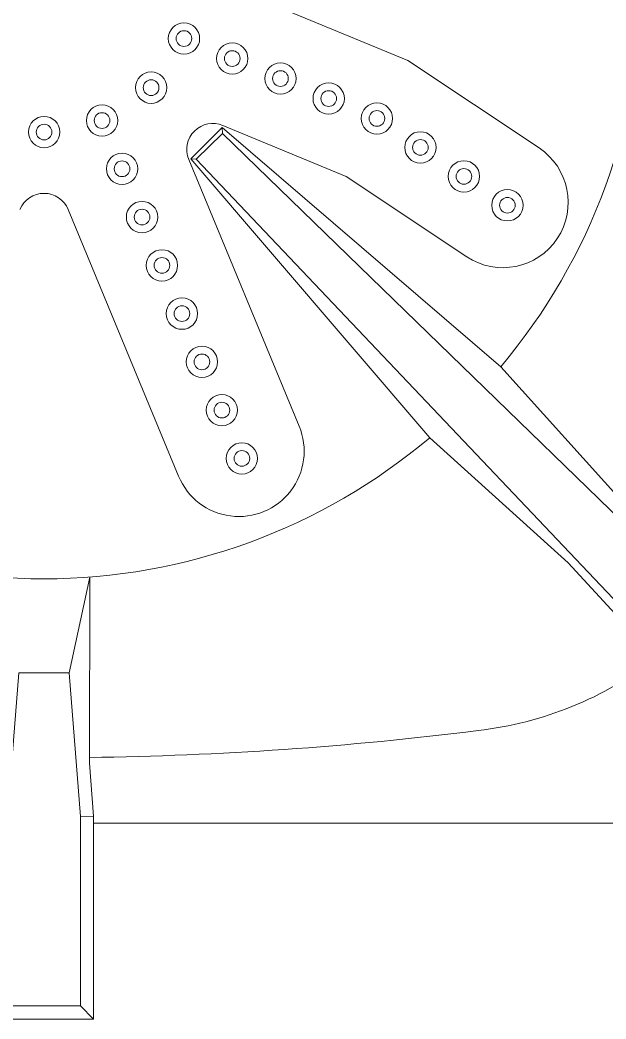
# Model space of a CAD drawing. Extents: x 306 to 2240, y 18 to 779.
# Drawn here: x 689.3511 to 689.4634, y 391.606 to 391.7972 of the extents above; entities that cross this region are included whole.
import ezdxf

# ---------------------------------------------------------------- set-up
doc = ezdxf.new("R2010")
doc.units = 0
doc.header["$MEASUREMENT"] = 0
doc.linetypes.add('ACAD_ISO03W100', pattern=[30, 12, -18])
doc.layers.add('EQUIPAMIENTO SUPER', color=1, linetype='Continuous')

msp = doc.modelspace()

# ---------------------------------------------------------------- linework, layer by layer
at = {"layer": 'EQUIPAMIENTO SUPER', "color": 253, "lineweight": 0}
for p, q in [((689.4254, 391.78943, 0), (689.39956, 391.80013, 0)), ((689.4254, 391.78943, 0), (689.39956, 391.80013, 0)), ((689.4254, 391.78943, 0), (689.45055, 391.77271, 0)), ((689.4254, 391.78943, 0), (689.45055, 391.77271, 0)), ((689.38994, 391.7755, 0), (689.38987, 391.77664, 0)), ((689.38994, 391.7755, 0), (689.38987, 391.77664, 0)), ((689.41359, 391.76726, 0), (689.38999, 391.77704, 0)), ((689.41359, 391.76726, 0), (689.38999, 391.77704, 0)), ((689.38346, 391.7705, 0), (689.40461, 391.71946, 0)), ((689.38346, 391.7705, 0), (689.40461, 391.71946, 0)), ((689.38499, 391.77055, 0), (689.38386, 391.77063, 0)), ((689.38499, 391.77055, 0), (689.38386, 391.77063, 0)), ((689.41359, 391.76726, 0), (689.43671, 391.75189, 0)), ((689.41359, 391.76726, 0), (689.43671, 391.75189, 0)), ((689.36036, 391.76094, 0), (689.38151, 391.70989, 0)), ((689.36036, 391.76094, 0), (689.38151, 391.70989, 0)), ((689.36056, 391.67225, 0), (689.36451, 391.69059, 0)), ((689.36056, 391.67225, 0), (689.36451, 391.69059, 0)), ((689.36274, 391.6085, 0), (689.36524, 391.606, 0)), ((689.36274, 391.6085, 0), (689.36524, 391.606, 0))]:
    msp.add_line(p, q, dxfattribs=at)
at = {"layer": 'EQUIPAMIENTO SUPER', "color": 253, "linetype": 'ACAD_ISO03W100', "lineweight": 0}
msp.add_line((689.36274, 391.64475, 0), (689.36524, 391.64485, 0), dxfattribs=at)
msp.add_line((689.36274, 391.64475, 0), (689.36524, 391.64485, 0), dxfattribs=at)
at = {"layer": 'EQUIPAMIENTO SUPER', "color": 253, "lineweight": 0, "elevation": 0}
for points in [[(689.38386, 391.77063), (689.38987, 391.77664), (689.4432, 391.73085), (689.46715, 391.70431), (689.51699, 391.65572), (689.51699, 391.606), (689.49799, 391.606), (689.49799, 391.64786), (689.45611, 391.69328), (689.4296, 391.71726), (689.38386, 391.77063)], [(689.38386, 391.77063), (689.38987, 391.77664), (689.4432, 391.73085), (689.46715, 391.70431), (689.51699, 391.65572), (689.51699, 391.606), (689.49799, 391.606), (689.49799, 391.64786), (689.45611, 391.69328), (689.4296, 391.71726), (689.38386, 391.77063)], [(689.51449, 391.6085), (689.51449, 391.65465), (689.38994, 391.7755), (689.38485, 391.77056), (689.50049, 391.64885), (689.50049, 391.6085), (689.51449, 391.6085), (689.51449, 391.6085)], [(689.51449, 391.6085), (689.51449, 391.65465), (689.38994, 391.7755), (689.38485, 391.77056), (689.50049, 391.64885), (689.50049, 391.6085), (689.51449, 391.6085), (689.51449, 391.6085)], [(689.34698, 391.69059), (689.34705, 391.655), (689.34624, 391.64485), (689.34624, 391.606), (689.35574, 391.606)], [(689.34698, 391.69059), (689.34705, 391.655), (689.34624, 391.64485), (689.34624, 391.606), (689.35574, 391.606)], [(689.36451, 391.69059), (689.36444, 391.655), (689.36524, 391.64485), (689.36524, 391.606), (689.35574, 391.606)], [(689.36451, 391.69059), (689.36444, 391.655), (689.36524, 391.64485), (689.36524, 391.606), (689.35574, 391.606)], [(689.35574, 391.6085), (689.34874, 391.6085), (689.34874, 391.64475), (689.35092, 391.67225), (689.35574, 391.67225)], [(689.35574, 391.6085), (689.34874, 391.6085), (689.34874, 391.64475), (689.35092, 391.67225), (689.35574, 391.67225)], [(689.35574, 391.6085), (689.36274, 391.6085), (689.36274, 391.64475), (689.36056, 391.67225), (689.35574, 391.67225)], [(689.35574, 391.6085), (689.36274, 391.6085), (689.36274, 391.64475), (689.36056, 391.67225), (689.35574, 391.67225)], [(689.36524, 391.6435), (689.49799, 391.6435)], [(689.36524, 391.6435), (689.49799, 391.6435)]]:
    msp.add_lwpolyline(points, dxfattribs=at)
at = {"layer": 'EQUIPAMIENTO SUPER', "color": 253, "lineweight": 0}
for centre, radius in [((689.38254, 391.79365, 0), 0.003), ((689.38254, 391.79365, 0), 0.003), ((689.38254, 391.79365, 0), 0.003), ((689.38254, 391.79365, 0), 0.003), ((689.38254, 391.79365, 0), 0.003), ((689.38254, 391.79365, 0), 0.003), ((689.38254, 391.79365, 0), 0.003), ((689.38254, 391.79365, 0), 0.003), ((689.38254, 391.79365, 0), 0.003), ((689.38254, 391.79365, 0), 0.003), ((689.38254, 391.79365, 0), 0.003), ((689.38254, 391.79365, 0), 0.003), ((689.38254, 391.79365, 0), 0.003), ((689.38254, 391.79365, 0), 0.003), ((689.38254, 391.79365, 0), 0.003), ((689.38254, 391.79365, 0), 0.003), ((689.38254, 391.79365, 0), 0.003), ((689.38254, 391.79365, 0), 0.003), ((689.38254, 391.79365, 0), 0.003), ((689.38254, 391.79365, 0), 0.003), ((689.38254, 391.79365, 0), 0.003), ((689.38254, 391.79365, 0), 0.003), ((689.38254, 391.79365, 0), 0.003), ((689.38254, 391.79365, 0), 0.003), ((689.38254, 391.79365, 0), 0.003), ((689.38254, 391.79365, 0), 0.003), ((689.38254, 391.79365, 0), 0.003), ((689.38254, 391.79365, 0), 0.003), ((689.38254, 391.79365, 0), 0.003), ((689.38254, 391.79365, 0), 0.003), ((689.38254, 391.79365, 0), 0.003), ((689.38254, 391.79365, 0), 0.003), ((689.38254, 391.79365, 0), 0.0015), ((689.38254, 391.79365, 0), 0.0015), ((689.38254, 391.79365, 0), 0.0015), ((689.38254, 391.79365, 0), 0.0015), ((689.38254, 391.79365, 0), 0.0015), ((689.38254, 391.79365, 0), 0.0015), ((689.38254, 391.79365, 0), 0.0015), ((689.38254, 391.79365, 0), 0.0015), ((689.38254, 391.79365, 0), 0.0015), ((689.38254, 391.79365, 0), 0.0015), ((689.38254, 391.79365, 0), 0.0015), ((689.38254, 391.79365, 0), 0.0015), ((689.38254, 391.79365, 0), 0.0015), ((689.38254, 391.79365, 0), 0.0015), ((689.38254, 391.79365, 0), 0.0015), ((689.38254, 391.79365, 0), 0.0015), ((689.38254, 391.79365, 0), 0.0015), ((689.38254, 391.79365, 0), 0.0015), ((689.38254, 391.79365, 0), 0.0015), ((689.38254, 391.79365, 0), 0.0015), ((689.38254, 391.79365, 0), 0.0015), ((689.38254, 391.79365, 0), 0.0015), ((689.38254, 391.79365, 0), 0.0015), ((689.38254, 391.79365, 0), 0.0015), ((689.38254, 391.79365, 0), 0.0015), ((689.38254, 391.79365, 0), 0.0015), ((689.38254, 391.79365, 0), 0.0015), ((689.38254, 391.79365, 0), 0.0015), ((689.38254, 391.79365, 0), 0.0015), ((689.38254, 391.79365, 0), 0.0015), ((689.38254, 391.79365, 0), 0.0015), ((689.38254, 391.79365, 0), 0.0015), ((689.39178, 391.78983, 0), 0.003), ((689.39178, 391.78983, 0), 0.003), ((689.39178, 391.78983, 0), 0.003), ((689.39178, 391.78983, 0), 0.003), ((689.39178, 391.78983, 0), 0.003), ((689.39178, 391.78983, 0), 0.003), ((689.39178, 391.78983, 0), 0.003), ((689.39178, 391.78983, 0), 0.003), ((689.39178, 391.78983, 0), 0.003), ((689.39178, 391.78983, 0), 0.003), ((689.39178, 391.78983, 0), 0.003), ((689.39178, 391.78983, 0), 0.003), ((689.39178, 391.78983, 0), 0.003), ((689.39178, 391.78983, 0), 0.003), ((689.39178, 391.78983, 0), 0.003), ((689.39178, 391.78983, 0), 0.003), ((689.39178, 391.78983, 0), 0.003), ((689.39178, 391.78983, 0), 0.003), ((689.39178, 391.78983, 0), 0.003), ((689.39178, 391.78983, 0), 0.003), ((689.39178, 391.78983, 0), 0.003), ((689.39178, 391.78983, 0), 0.003), ((689.39178, 391.78983, 0), 0.003), ((689.39178, 391.78983, 0), 0.003), ((689.39178, 391.78983, 0), 0.003), ((689.39178, 391.78983, 0), 0.003), ((689.39178, 391.78983, 0), 0.003), ((689.39178, 391.78983, 0), 0.003), ((689.39178, 391.78983, 0), 0.003), ((689.39178, 391.78983, 0), 0.003), ((689.39178, 391.78983, 0), 0.003), ((689.39178, 391.78983, 0), 0.003), ((689.39178, 391.78983, 0), 0.0015), ((689.39178, 391.78983, 0), 0.0015), ((689.39178, 391.78983, 0), 0.0015), ((689.39178, 391.78983, 0), 0.0015), ((689.39178, 391.78983, 0), 0.0015), ((689.39178, 391.78983, 0), 0.0015), ((689.39178, 391.78983, 0), 0.0015), ((689.39178, 391.78983, 0), 0.0015), ((689.39178, 391.78983, 0), 0.0015), ((689.39178, 391.78983, 0), 0.0015), ((689.39178, 391.78983, 0), 0.0015), ((689.39178, 391.78983, 0), 0.0015), ((689.39178, 391.78983, 0), 0.0015), ((689.39178, 391.78983, 0), 0.0015), ((689.39178, 391.78983, 0), 0.0015), ((689.39178, 391.78983, 0), 0.0015), ((689.39178, 391.78983, 0), 0.0015), ((689.39178, 391.78983, 0), 0.0015), ((689.39178, 391.78983, 0), 0.0015), ((689.39178, 391.78983, 0), 0.0015), ((689.39178, 391.78983, 0), 0.0015), ((689.39178, 391.78983, 0), 0.0015), ((689.39178, 391.78983, 0), 0.0015), ((689.39178, 391.78983, 0), 0.0015), ((689.39178, 391.78983, 0), 0.0015), ((689.39178, 391.78983, 0), 0.0015), ((689.39178, 391.78983, 0), 0.0015), ((689.39178, 391.78983, 0), 0.0015), ((689.39178, 391.78983, 0), 0.0015), ((689.39178, 391.78983, 0), 0.0015), ((689.39178, 391.78983, 0), 0.0015), ((689.39178, 391.78983, 0), 0.0015), ((689.40102, 391.786, 0), 0.003), ((689.40102, 391.786, 0), 0.003), ((689.40102, 391.786, 0), 0.003), ((689.40102, 391.786, 0), 0.003), ((689.40102, 391.786, 0), 0.003), ((689.40102, 391.786, 0), 0.003), ((689.40102, 391.786, 0), 0.003), ((689.40102, 391.786, 0), 0.003), ((689.40102, 391.786, 0), 0.003), ((689.40102, 391.786, 0), 0.003), ((689.40102, 391.786, 0), 0.003), ((689.40102, 391.786, 0), 0.003), ((689.40102, 391.786, 0), 0.003), ((689.40102, 391.786, 0), 0.003), ((689.40102, 391.786, 0), 0.003), ((689.40102, 391.786, 0), 0.003), ((689.40102, 391.786, 0), 0.003), ((689.40102, 391.786, 0), 0.003), ((689.40102, 391.786, 0), 0.003), ((689.40102, 391.786, 0), 0.003), ((689.40102, 391.786, 0), 0.003), ((689.40102, 391.786, 0), 0.003), ((689.40102, 391.786, 0), 0.003), ((689.40102, 391.786, 0), 0.003), ((689.40102, 391.786, 0), 0.003), ((689.40102, 391.786, 0), 0.003), ((689.40102, 391.786, 0), 0.003), ((689.40102, 391.786, 0), 0.003), ((689.40102, 391.786, 0), 0.003), ((689.40102, 391.786, 0), 0.003), ((689.40102, 391.786, 0), 0.003), ((689.40102, 391.786, 0), 0.003), ((689.37625, 391.78425, 0), 0.003), ((689.37625, 391.78425, 0), 0.003), ((689.37625, 391.78425, 0), 0.003), ((689.37625, 391.78425, 0), 0.003), ((689.37625, 391.78425, 0), 0.003), ((689.37625, 391.78425, 0), 0.003), ((689.37625, 391.78425, 0), 0.003), ((689.37625, 391.78425, 0), 0.003), ((689.37625, 391.78425, 0), 0.003), ((689.37625, 391.78425, 0), 0.003), ((689.37625, 391.78425, 0), 0.003), ((689.37625, 391.78425, 0), 0.003), ((689.37625, 391.78425, 0), 0.003), ((689.37625, 391.78425, 0), 0.003), ((689.37625, 391.78425, 0), 0.003), ((689.37625, 391.78425, 0), 0.003), ((689.37625, 391.78425, 0), 0.003), ((689.37625, 391.78425, 0), 0.003), ((689.37625, 391.78425, 0), 0.003), ((689.37625, 391.78425, 0), 0.003), ((689.37625, 391.78425, 0), 0.003), ((689.37625, 391.78425, 0), 0.003), ((689.37625, 391.78425, 0), 0.003), ((689.37625, 391.78425, 0), 0.003), ((689.37625, 391.78425, 0), 0.003), ((689.37625, 391.78425, 0), 0.003), ((689.37625, 391.78425, 0), 0.003), ((689.37625, 391.78425, 0), 0.003), ((689.37625, 391.78425, 0), 0.003), ((689.37625, 391.78425, 0), 0.003), ((689.37625, 391.78425, 0), 0.003), ((689.37625, 391.78425, 0), 0.003), ((689.40102, 391.786, 0), 0.0015), ((689.40102, 391.786, 0), 0.0015), ((689.40102, 391.786, 0), 0.0015), ((689.40102, 391.786, 0), 0.0015), ((689.40102, 391.786, 0), 0.0015), ((689.40102, 391.786, 0), 0.0015), ((689.40102, 391.786, 0), 0.0015), ((689.40102, 391.786, 0), 0.0015), ((689.40102, 391.786, 0), 0.0015), ((689.40102, 391.786, 0), 0.0015), ((689.40102, 391.786, 0), 0.0015), ((689.40102, 391.786, 0), 0.0015), ((689.40102, 391.786, 0), 0.0015), ((689.40102, 391.786, 0), 0.0015), ((689.40102, 391.786, 0), 0.0015), ((689.40102, 391.786, 0), 0.0015), ((689.40102, 391.786, 0), 0.0015), ((689.40102, 391.786, 0), 0.0015), ((689.40102, 391.786, 0), 0.0015), ((689.40102, 391.786, 0), 0.0015), ((689.40102, 391.786, 0), 0.0015), ((689.40102, 391.786, 0), 0.0015), ((689.40102, 391.786, 0), 0.0015), ((689.40102, 391.786, 0), 0.0015), ((689.40102, 391.786, 0), 0.0015), ((689.40102, 391.786, 0), 0.0015), ((689.40102, 391.786, 0), 0.0015), ((689.40102, 391.786, 0), 0.0015), ((689.40102, 391.786, 0), 0.0015), ((689.40102, 391.786, 0), 0.0015), ((689.40102, 391.786, 0), 0.0015), ((689.40102, 391.786, 0), 0.0015), ((689.37625, 391.78425, 0), 0.0015), ((689.37625, 391.78425, 0), 0.0015), ((689.37625, 391.78425, 0), 0.0015), ((689.37625, 391.78425, 0), 0.0015), ((689.37625, 391.78425, 0), 0.0015), ((689.37625, 391.78425, 0), 0.0015), ((689.37625, 391.78425, 0), 0.0015), ((689.37625, 391.78425, 0), 0.0015), ((689.37625, 391.78425, 0), 0.0015), ((689.37625, 391.78425, 0), 0.0015), ((689.37625, 391.78425, 0), 0.0015), ((689.37625, 391.78425, 0), 0.0015), ((689.37625, 391.78425, 0), 0.0015), ((689.37625, 391.78425, 0), 0.0015), ((689.37625, 391.78425, 0), 0.0015), ((689.37625, 391.78425, 0), 0.0015), ((689.37625, 391.78425, 0), 0.0015), ((689.37625, 391.78425, 0), 0.0015), ((689.37625, 391.78425, 0), 0.0015), ((689.37625, 391.78425, 0), 0.0015), ((689.37625, 391.78425, 0), 0.0015), ((689.37625, 391.78425, 0), 0.0015), ((689.37625, 391.78425, 0), 0.0015), ((689.37625, 391.78425, 0), 0.0015), ((689.37625, 391.78425, 0), 0.0015), ((689.37625, 391.78425, 0), 0.0015), ((689.37625, 391.78425, 0), 0.0015), ((689.37625, 391.78425, 0), 0.0015), ((689.37625, 391.78425, 0), 0.0015), ((689.37625, 391.78425, 0), 0.0015), ((689.37625, 391.78425, 0), 0.0015), ((689.37625, 391.78425, 0), 0.0015), ((689.41025, 391.78217, 0), 0.003), ((689.41025, 391.78217, 0), 0.003), ((689.41025, 391.78217, 0), 0.003), ((689.41025, 391.78217, 0), 0.003), ((689.41025, 391.78217, 0), 0.003), ((689.41025, 391.78217, 0), 0.003), ((689.41025, 391.78217, 0), 0.003), ((689.41025, 391.78217, 0), 0.003), ((689.41025, 391.78217, 0), 0.003), ((689.41025, 391.78217, 0), 0.003), ((689.41025, 391.78217, 0), 0.003), ((689.41025, 391.78217, 0), 0.003), ((689.41025, 391.78217, 0), 0.003), ((689.41025, 391.78217, 0), 0.003), ((689.41025, 391.78217, 0), 0.003), ((689.41025, 391.78217, 0), 0.003), ((689.41025, 391.78217, 0), 0.003), ((689.41025, 391.78217, 0), 0.003), ((689.41025, 391.78217, 0), 0.003), ((689.41025, 391.78217, 0), 0.003), ((689.41025, 391.78217, 0), 0.003), ((689.41025, 391.78217, 0), 0.003), ((689.41025, 391.78217, 0), 0.003), ((689.41025, 391.78217, 0), 0.003), ((689.41025, 391.78217, 0), 0.003), ((689.41025, 391.78217, 0), 0.003), ((689.41025, 391.78217, 0), 0.003), ((689.41025, 391.78217, 0), 0.003), ((689.41025, 391.78217, 0), 0.003), ((689.41025, 391.78217, 0), 0.003), ((689.41025, 391.78217, 0), 0.003), ((689.41025, 391.78217, 0), 0.003), ((689.41025, 391.78217, 0), 0.0015), ((689.41025, 391.78217, 0), 0.0015), ((689.41025, 391.78217, 0), 0.0015), ((689.41025, 391.78217, 0), 0.0015), ((689.41025, 391.78217, 0), 0.0015), ((689.41025, 391.78217, 0), 0.0015), ((689.41025, 391.78217, 0), 0.0015), ((689.41025, 391.78217, 0), 0.0015), ((689.41025, 391.78217, 0), 0.0015), ((689.41025, 391.78217, 0), 0.0015), ((689.41025, 391.78217, 0), 0.0015), ((689.41025, 391.78217, 0), 0.0015), ((689.41025, 391.78217, 0), 0.0015), ((689.41025, 391.78217, 0), 0.0015), ((689.41025, 391.78217, 0), 0.0015), ((689.41025, 391.78217, 0), 0.0015), ((689.41025, 391.78217, 0), 0.0015), ((689.41025, 391.78217, 0), 0.0015), ((689.41025, 391.78217, 0), 0.0015), ((689.41025, 391.78217, 0), 0.0015), ((689.41025, 391.78217, 0), 0.0015), ((689.41025, 391.78217, 0), 0.0015), ((689.41025, 391.78217, 0), 0.0015), ((689.41025, 391.78217, 0), 0.0015), ((689.41025, 391.78217, 0), 0.0015), ((689.41025, 391.78217, 0), 0.0015), ((689.41025, 391.78217, 0), 0.0015), ((689.41025, 391.78217, 0), 0.0015), ((689.41025, 391.78217, 0), 0.0015), ((689.41025, 391.78217, 0), 0.0015), ((689.41025, 391.78217, 0), 0.0015), ((689.41025, 391.78217, 0), 0.0015), ((689.36684, 391.77796, 0), 0.003), ((689.36684, 391.77796, 0), 0.003), ((689.36684, 391.77796, 0), 0.003), ((689.36684, 391.77796, 0), 0.003), ((689.36684, 391.77796, 0), 0.003), ((689.36684, 391.77796, 0), 0.003), ((689.36684, 391.77796, 0), 0.003), ((689.36684, 391.77796, 0), 0.003), ((689.36684, 391.77796, 0), 0.003), ((689.36684, 391.77796, 0), 0.003), ((689.36684, 391.77796, 0), 0.003), ((689.36684, 391.77796, 0), 0.003), ((689.36684, 391.77796, 0), 0.003), ((689.36684, 391.77796, 0), 0.003), ((689.36684, 391.77796, 0), 0.003), ((689.36684, 391.77796, 0), 0.003), ((689.36684, 391.77796, 0), 0.003), ((689.36684, 391.77796, 0), 0.003), ((689.36684, 391.77796, 0), 0.003), ((689.36684, 391.77796, 0), 0.003), ((689.36684, 391.77796, 0), 0.003), ((689.36684, 391.77796, 0), 0.003), ((689.36684, 391.77796, 0), 0.003), ((689.36684, 391.77796, 0), 0.003), ((689.36684, 391.77796, 0), 0.003), ((689.36684, 391.77796, 0), 0.003), ((689.36684, 391.77796, 0), 0.003), ((689.36684, 391.77796, 0), 0.003), ((689.36684, 391.77796, 0), 0.003), ((689.36684, 391.77796, 0), 0.003), ((689.36684, 391.77796, 0), 0.003), ((689.36684, 391.77796, 0), 0.003), ((689.36684, 391.77796, 0), 0.003), ((689.36684, 391.77796, 0), 0.003), ((689.36684, 391.77796, 0), 0.003), ((689.36684, 391.77796, 0), 0.003), ((689.36684, 391.77796, 0), 0.003), ((689.36684, 391.77796, 0), 0.003), ((689.36684, 391.77796, 0), 0.003), ((689.36684, 391.77796, 0), 0.003), ((689.36684, 391.77796, 0), 0.003), ((689.36684, 391.77796, 0), 0.003), ((689.36684, 391.77796, 0), 0.003), ((689.36684, 391.77796, 0), 0.003), ((689.36684, 391.77796, 0), 0.003), ((689.36684, 391.77796, 0), 0.003), ((689.36684, 391.77796, 0), 0.003), ((689.36684, 391.77796, 0), 0.003), ((689.36684, 391.77796, 0), 0.003), ((689.36684, 391.77796, 0), 0.003), ((689.36684, 391.77796, 0), 0.003), ((689.36684, 391.77796, 0), 0.003), ((689.36684, 391.77796, 0), 0.003), ((689.36684, 391.77796, 0), 0.003), ((689.36684, 391.77796, 0), 0.003), ((689.36684, 391.77796, 0), 0.003), ((689.36684, 391.77796, 0), 0.003), ((689.36684, 391.77796, 0), 0.003), ((689.36684, 391.77796, 0), 0.003), ((689.36684, 391.77796, 0), 0.003), ((689.36684, 391.77796, 0), 0.003), ((689.36684, 391.77796, 0), 0.003), ((689.36684, 391.77796, 0), 0.003), ((689.36684, 391.77796, 0), 0.003), ((689.41949, 391.77835, 0), 0.003), ((689.41949, 391.77835, 0), 0.003), ((689.41949, 391.77835, 0), 0.003), ((689.41949, 391.77835, 0), 0.003), ((689.41949, 391.77835, 0), 0.003), ((689.41949, 391.77835, 0), 0.003), ((689.41949, 391.77835, 0), 0.003), ((689.41949, 391.77835, 0), 0.003), ((689.41949, 391.77835, 0), 0.003), ((689.41949, 391.77835, 0), 0.003), ((689.41949, 391.77835, 0), 0.003), ((689.41949, 391.77835, 0), 0.003), ((689.41949, 391.77835, 0), 0.003), ((689.41949, 391.77835, 0), 0.003), ((689.41949, 391.77835, 0), 0.003), ((689.41949, 391.77835, 0), 0.003), ((689.41949, 391.77835, 0), 0.003), ((689.41949, 391.77835, 0), 0.003), ((689.41949, 391.77835, 0), 0.003), ((689.41949, 391.77835, 0), 0.003), ((689.41949, 391.77835, 0), 0.003), ((689.41949, 391.77835, 0), 0.003), ((689.41949, 391.77835, 0), 0.003), ((689.41949, 391.77835, 0), 0.003), ((689.41949, 391.77835, 0), 0.003), ((689.41949, 391.77835, 0), 0.003), ((689.41949, 391.77835, 0), 0.003), ((689.41949, 391.77835, 0), 0.003), ((689.41949, 391.77835, 0), 0.003), ((689.41949, 391.77835, 0), 0.003), ((689.41949, 391.77835, 0), 0.003), ((689.41949, 391.77835, 0), 0.003), ((689.35575, 391.77575, 0), 0.003), ((689.35575, 391.77575, 0), 0.003), ((689.35575, 391.77575, 0), 0.003), ((689.35575, 391.77575, 0), 0.003), ((689.35575, 391.77575, 0), 0.003), ((689.35575, 391.77575, 0), 0.003), ((689.35575, 391.77575, 0), 0.003), ((689.35575, 391.77575, 0), 0.003), ((689.35575, 391.77575, 0), 0.003), ((689.35575, 391.77575, 0), 0.003), ((689.35575, 391.77575, 0), 0.003), ((689.35575, 391.77575, 0), 0.003), ((689.35575, 391.77575, 0), 0.003), ((689.35575, 391.77575, 0), 0.003), ((689.35575, 391.77575, 0), 0.003), ((689.35575, 391.77575, 0), 0.003), ((689.35575, 391.77575, 0), 0.003), ((689.35575, 391.77575, 0), 0.003), ((689.35575, 391.77575, 0), 0.003), ((689.35575, 391.77575, 0), 0.003), ((689.35575, 391.77575, 0), 0.003), ((689.35575, 391.77575, 0), 0.003), ((689.35575, 391.77575, 0), 0.003), ((689.35575, 391.77575, 0), 0.003), ((689.35575, 391.77575, 0), 0.003), ((689.35575, 391.77575, 0), 0.003), ((689.35575, 391.77575, 0), 0.003), ((689.35575, 391.77575, 0), 0.003), ((689.35575, 391.77575, 0), 0.003), ((689.35575, 391.77575, 0), 0.003), ((689.35575, 391.77575, 0), 0.003), ((689.35575, 391.77575, 0), 0.003), ((689.36684, 391.77796, 0), 0.0015), ((689.36684, 391.77796, 0), 0.0015), ((689.36684, 391.77796, 0), 0.0015), ((689.36684, 391.77796, 0), 0.0015), ((689.36684, 391.77796, 0), 0.0015), ((689.36684, 391.77796, 0), 0.0015), ((689.36684, 391.77796, 0), 0.0015), ((689.36684, 391.77796, 0), 0.0015), ((689.36684, 391.77796, 0), 0.0015), ((689.36684, 391.77796, 0), 0.0015), ((689.36684, 391.77796, 0), 0.0015), ((689.36684, 391.77796, 0), 0.0015), ((689.36684, 391.77796, 0), 0.0015), ((689.36684, 391.77796, 0), 0.0015), ((689.36684, 391.77796, 0), 0.0015), ((689.36684, 391.77796, 0), 0.0015), ((689.36684, 391.77796, 0), 0.0015), ((689.36684, 391.77796, 0), 0.0015), ((689.36684, 391.77796, 0), 0.0015), ((689.36684, 391.77796, 0), 0.0015), ((689.36684, 391.77796, 0), 0.0015), ((689.36684, 391.77796, 0), 0.0015), ((689.36684, 391.77796, 0), 0.0015), ((689.36684, 391.77796, 0), 0.0015), ((689.36684, 391.77796, 0), 0.0015), ((689.36684, 391.77796, 0), 0.0015), ((689.36684, 391.77796, 0), 0.0015), ((689.36684, 391.77796, 0), 0.0015), ((689.36684, 391.77796, 0), 0.0015), ((689.36684, 391.77796, 0), 0.0015), ((689.36684, 391.77796, 0), 0.0015), ((689.36684, 391.77796, 0), 0.0015), ((689.36684, 391.77796, 0), 0.0015), ((689.36684, 391.77796, 0), 0.0015), ((689.36684, 391.77796, 0), 0.0015), ((689.36684, 391.77796, 0), 0.0015), ((689.36684, 391.77796, 0), 0.0015), ((689.36684, 391.77796, 0), 0.0015), ((689.36684, 391.77796, 0), 0.0015), ((689.36684, 391.77796, 0), 0.0015), ((689.36684, 391.77796, 0), 0.0015), ((689.36684, 391.77796, 0), 0.0015), ((689.36684, 391.77796, 0), 0.0015), ((689.36684, 391.77796, 0), 0.0015), ((689.36684, 391.77796, 0), 0.0015), ((689.36684, 391.77796, 0), 0.0015), ((689.36684, 391.77796, 0), 0.0015), ((689.36684, 391.77796, 0), 0.0015), ((689.36684, 391.77796, 0), 0.0015), ((689.36684, 391.77796, 0), 0.0015), ((689.36684, 391.77796, 0), 0.0015), ((689.36684, 391.77796, 0), 0.0015), ((689.36684, 391.77796, 0), 0.0015), ((689.36684, 391.77796, 0), 0.0015), ((689.36684, 391.77796, 0), 0.0015), ((689.36684, 391.77796, 0), 0.0015), ((689.36684, 391.77796, 0), 0.0015), ((689.36684, 391.77796, 0), 0.0015), ((689.36684, 391.77796, 0), 0.0015), ((689.36684, 391.77796, 0), 0.0015), ((689.36684, 391.77796, 0), 0.0015), ((689.36684, 391.77796, 0), 0.0015), ((689.36684, 391.77796, 0), 0.0015), ((689.36684, 391.77796, 0), 0.0015), ((689.41949, 391.77835, 0), 0.0015), ((689.41949, 391.77835, 0), 0.0015), ((689.41949, 391.77835, 0), 0.0015), ((689.41949, 391.77835, 0), 0.0015), ((689.41949, 391.77835, 0), 0.0015), ((689.41949, 391.77835, 0), 0.0015), ((689.41949, 391.77835, 0), 0.0015), ((689.41949, 391.77835, 0), 0.0015), ((689.41949, 391.77835, 0), 0.0015), ((689.41949, 391.77835, 0), 0.0015), ((689.41949, 391.77835, 0), 0.0015), ((689.41949, 391.77835, 0), 0.0015), ((689.41949, 391.77835, 0), 0.0015), ((689.41949, 391.77835, 0), 0.0015), ((689.41949, 391.77835, 0), 0.0015), ((689.41949, 391.77835, 0), 0.0015), ((689.41949, 391.77835, 0), 0.0015), ((689.41949, 391.77835, 0), 0.0015), ((689.41949, 391.77835, 0), 0.0015), ((689.41949, 391.77835, 0), 0.0015), ((689.41949, 391.77835, 0), 0.0015), ((689.41949, 391.77835, 0), 0.0015), ((689.41949, 391.77835, 0), 0.0015), ((689.41949, 391.77835, 0), 0.0015), ((689.41949, 391.77835, 0), 0.0015), ((689.41949, 391.77835, 0), 0.0015), ((689.41949, 391.77835, 0), 0.0015), ((689.41949, 391.77835, 0), 0.0015), ((689.41949, 391.77835, 0), 0.0015), ((689.41949, 391.77835, 0), 0.0015), ((689.41949, 391.77835, 0), 0.0015), ((689.41949, 391.77835, 0), 0.0015), ((689.35575, 391.77575, 0), 0.0015), ((689.35575, 391.77575, 0), 0.0015), ((689.35575, 391.77575, 0), 0.0015), ((689.35575, 391.77575, 0), 0.0015), ((689.35575, 391.77575, 0), 0.0015), ((689.35575, 391.77575, 0), 0.0015), ((689.35575, 391.77575, 0), 0.0015), ((689.35575, 391.77575, 0), 0.0015), ((689.35575, 391.77575, 0), 0.0015), ((689.35575, 391.77575, 0), 0.0015), ((689.35575, 391.77575, 0), 0.0015), ((689.35575, 391.77575, 0), 0.0015), ((689.35575, 391.77575, 0), 0.0015), ((689.35575, 391.77575, 0), 0.0015), ((689.35575, 391.77575, 0), 0.0015), ((689.35575, 391.77575, 0), 0.0015), ((689.35575, 391.77575, 0), 0.0015), ((689.35575, 391.77575, 0), 0.0015), ((689.35575, 391.77575, 0), 0.0015), ((689.35575, 391.77575, 0), 0.0015), ((689.35575, 391.77575, 0), 0.0015), ((689.35575, 391.77575, 0), 0.0015), ((689.35575, 391.77575, 0), 0.0015), ((689.35575, 391.77575, 0), 0.0015), ((689.35575, 391.77575, 0), 0.0015), ((689.35575, 391.77575, 0), 0.0015), ((689.35575, 391.77575, 0), 0.0015), ((689.35575, 391.77575, 0), 0.0015), ((689.35575, 391.77575, 0), 0.0015), ((689.35575, 391.77575, 0), 0.0015), ((689.35575, 391.77575, 0), 0.0015), ((689.35575, 391.77575, 0), 0.0015), ((689.42782, 391.77281, 0), 0.003), ((689.42782, 391.77281, 0), 0.003), ((689.42782, 391.77281, 0), 0.003), ((689.42782, 391.77281, 0), 0.003), ((689.42782, 391.77281, 0), 0.003), ((689.42782, 391.77281, 0), 0.003), ((689.42782, 391.77281, 0), 0.003), ((689.42782, 391.77281, 0), 0.003), ((689.42782, 391.77281, 0), 0.003), ((689.42782, 391.77281, 0), 0.003), ((689.42782, 391.77281, 0), 0.003), ((689.42782, 391.77281, 0), 0.003), ((689.42782, 391.77281, 0), 0.003), ((689.42782, 391.77281, 0), 0.003), ((689.42782, 391.77281, 0), 0.003), ((689.42782, 391.77281, 0), 0.003), ((689.42782, 391.77281, 0), 0.003), ((689.42782, 391.77281, 0), 0.003), ((689.42782, 391.77281, 0), 0.003), ((689.42782, 391.77281, 0), 0.003), ((689.42782, 391.77281, 0), 0.003), ((689.42782, 391.77281, 0), 0.003), ((689.42782, 391.77281, 0), 0.003), ((689.42782, 391.77281, 0), 0.003), ((689.42782, 391.77281, 0), 0.003), ((689.42782, 391.77281, 0), 0.003), ((689.42782, 391.77281, 0), 0.003), ((689.42782, 391.77281, 0), 0.003), ((689.42782, 391.77281, 0), 0.003), ((689.42782, 391.77281, 0), 0.003), ((689.42782, 391.77281, 0), 0.003), ((689.42782, 391.77281, 0), 0.003), ((689.42782, 391.77281, 0), 0.0015), ((689.42782, 391.77281, 0), 0.0015), ((689.42782, 391.77281, 0), 0.0015), ((689.42782, 391.77281, 0), 0.0015), ((689.42782, 391.77281, 0), 0.0015), ((689.42782, 391.77281, 0), 0.0015), ((689.42782, 391.77281, 0), 0.0015), ((689.42782, 391.77281, 0), 0.0015), ((689.42782, 391.77281, 0), 0.0015), ((689.42782, 391.77281, 0), 0.0015), ((689.42782, 391.77281, 0), 0.0015), ((689.42782, 391.77281, 0), 0.0015), ((689.42782, 391.77281, 0), 0.0015), ((689.42782, 391.77281, 0), 0.0015), ((689.42782, 391.77281, 0), 0.0015), ((689.42782, 391.77281, 0), 0.0015), ((689.42782, 391.77281, 0), 0.0015), ((689.42782, 391.77281, 0), 0.0015), ((689.42782, 391.77281, 0), 0.0015), ((689.42782, 391.77281, 0), 0.0015), ((689.42782, 391.77281, 0), 0.0015), ((689.42782, 391.77281, 0), 0.0015), ((689.42782, 391.77281, 0), 0.0015), ((689.42782, 391.77281, 0), 0.0015), ((689.42782, 391.77281, 0), 0.0015), ((689.42782, 391.77281, 0), 0.0015), ((689.42782, 391.77281, 0), 0.0015), ((689.42782, 391.77281, 0), 0.0015), ((689.42782, 391.77281, 0), 0.0015), ((689.42782, 391.77281, 0), 0.0015), ((689.42782, 391.77281, 0), 0.0015), ((689.42782, 391.77281, 0), 0.0015), ((689.37067, 391.76872, 0), 0.003), ((689.37067, 391.76872, 0), 0.003), ((689.37067, 391.76872, 0), 0.003), ((689.37067, 391.76872, 0), 0.003), ((689.37067, 391.76872, 0), 0.003), ((689.37067, 391.76872, 0), 0.003), ((689.37067, 391.76872, 0), 0.003), ((689.37067, 391.76872, 0), 0.003), ((689.37067, 391.76872, 0), 0.003), ((689.37067, 391.76872, 0), 0.003), ((689.37067, 391.76872, 0), 0.003), ((689.37067, 391.76872, 0), 0.003), ((689.37067, 391.76872, 0), 0.003), ((689.37067, 391.76872, 0), 0.003), ((689.37067, 391.76872, 0), 0.003), ((689.37067, 391.76872, 0), 0.003), ((689.37067, 391.76872, 0), 0.003), ((689.37067, 391.76872, 0), 0.003), ((689.37067, 391.76872, 0), 0.003), ((689.37067, 391.76872, 0), 0.003), ((689.37067, 391.76872, 0), 0.003), ((689.37067, 391.76872, 0), 0.003), ((689.37067, 391.76872, 0), 0.003), ((689.37067, 391.76872, 0), 0.003), ((689.37067, 391.76872, 0), 0.003), ((689.37067, 391.76872, 0), 0.003), ((689.37067, 391.76872, 0), 0.003), ((689.37067, 391.76872, 0), 0.003), ((689.37067, 391.76872, 0), 0.003), ((689.37067, 391.76872, 0), 0.003), ((689.37067, 391.76872, 0), 0.003), ((689.37067, 391.76872, 0), 0.003), ((689.37067, 391.76872, 0), 0.0015), ((689.37067, 391.76872, 0), 0.0015), ((689.37067, 391.76872, 0), 0.0015), ((689.37067, 391.76872, 0), 0.0015), ((689.37067, 391.76872, 0), 0.0015), ((689.37067, 391.76872, 0), 0.0015), ((689.37067, 391.76872, 0), 0.0015), ((689.37067, 391.76872, 0), 0.0015), ((689.37067, 391.76872, 0), 0.0015), ((689.37067, 391.76872, 0), 0.0015), ((689.37067, 391.76872, 0), 0.0015), ((689.37067, 391.76872, 0), 0.0015), ((689.37067, 391.76872, 0), 0.0015), ((689.37067, 391.76872, 0), 0.0015), ((689.37067, 391.76872, 0), 0.0015), ((689.37067, 391.76872, 0), 0.0015), ((689.37067, 391.76872, 0), 0.0015), ((689.37067, 391.76872, 0), 0.0015), ((689.37067, 391.76872, 0), 0.0015), ((689.37067, 391.76872, 0), 0.0015), ((689.37067, 391.76872, 0), 0.0015), ((689.37067, 391.76872, 0), 0.0015), ((689.37067, 391.76872, 0), 0.0015), ((689.37067, 391.76872, 0), 0.0015), ((689.37067, 391.76872, 0), 0.0015), ((689.37067, 391.76872, 0), 0.0015), ((689.37067, 391.76872, 0), 0.0015), ((689.37067, 391.76872, 0), 0.0015), ((689.37067, 391.76872, 0), 0.0015), ((689.37067, 391.76872, 0), 0.0015), ((689.37067, 391.76872, 0), 0.0015), ((689.37067, 391.76872, 0), 0.0015), ((689.43615, 391.76727, 0), 0.003), ((689.43615, 391.76727, 0), 0.003), ((689.43615, 391.76727, 0), 0.003), ((689.43615, 391.76727, 0), 0.003), ((689.43615, 391.76727, 0), 0.003), ((689.43615, 391.76727, 0), 0.003), ((689.43615, 391.76727, 0), 0.003), ((689.43615, 391.76727, 0), 0.003), ((689.43615, 391.76727, 0), 0.003), ((689.43615, 391.76727, 0), 0.003), ((689.43615, 391.76727, 0), 0.003), ((689.43615, 391.76727, 0), 0.003), ((689.43615, 391.76727, 0), 0.003), ((689.43615, 391.76727, 0), 0.003), ((689.43615, 391.76727, 0), 0.003), ((689.43615, 391.76727, 0), 0.003), ((689.43615, 391.76727, 0), 0.003), ((689.43615, 391.76727, 0), 0.003), ((689.43615, 391.76727, 0), 0.003), ((689.43615, 391.76727, 0), 0.003), ((689.43615, 391.76727, 0), 0.003), ((689.43615, 391.76727, 0), 0.003), ((689.43615, 391.76727, 0), 0.003), ((689.43615, 391.76727, 0), 0.003), ((689.43615, 391.76727, 0), 0.003), ((689.43615, 391.76727, 0), 0.003), ((689.43615, 391.76727, 0), 0.003), ((689.43615, 391.76727, 0), 0.003), ((689.43615, 391.76727, 0), 0.003), ((689.43615, 391.76727, 0), 0.003), ((689.43615, 391.76727, 0), 0.003), ((689.43615, 391.76727, 0), 0.003), ((689.43615, 391.76727, 0), 0.0015), ((689.43615, 391.76727, 0), 0.0015), ((689.43615, 391.76727, 0), 0.0015), ((689.43615, 391.76727, 0), 0.0015), ((689.43615, 391.76727, 0), 0.0015), ((689.43615, 391.76727, 0), 0.0015), ((689.43615, 391.76727, 0), 0.0015), ((689.43615, 391.76727, 0), 0.0015), ((689.43615, 391.76727, 0), 0.0015), ((689.43615, 391.76727, 0), 0.0015), ((689.43615, 391.76727, 0), 0.0015), ((689.43615, 391.76727, 0), 0.0015), ((689.43615, 391.76727, 0), 0.0015), ((689.43615, 391.76727, 0), 0.0015), ((689.43615, 391.76727, 0), 0.0015), ((689.43615, 391.76727, 0), 0.0015), ((689.43615, 391.76727, 0), 0.0015), ((689.43615, 391.76727, 0), 0.0015), ((689.43615, 391.76727, 0), 0.0015), ((689.43615, 391.76727, 0), 0.0015), ((689.43615, 391.76727, 0), 0.0015), ((689.43615, 391.76727, 0), 0.0015), ((689.43615, 391.76727, 0), 0.0015), ((689.43615, 391.76727, 0), 0.0015), ((689.43615, 391.76727, 0), 0.0015), ((689.43615, 391.76727, 0), 0.0015), ((689.43615, 391.76727, 0), 0.0015), ((689.43615, 391.76727, 0), 0.0015), ((689.43615, 391.76727, 0), 0.0015), ((689.43615, 391.76727, 0), 0.0015), ((689.43615, 391.76727, 0), 0.0015), ((689.43615, 391.76727, 0), 0.0015), ((689.44448, 391.76174, 0), 0.003), ((689.44448, 391.76174, 0), 0.003), ((689.44448, 391.76174, 0), 0.003), ((689.44448, 391.76174, 0), 0.003), ((689.44448, 391.76174, 0), 0.003), ((689.44448, 391.76174, 0), 0.003), ((689.44448, 391.76174, 0), 0.003), ((689.44448, 391.76174, 0), 0.003), ((689.44448, 391.76174, 0), 0.003), ((689.44448, 391.76174, 0), 0.003), ((689.44448, 391.76174, 0), 0.003), ((689.44448, 391.76174, 0), 0.003), ((689.44448, 391.76174, 0), 0.003), ((689.44448, 391.76174, 0), 0.003), ((689.44448, 391.76174, 0), 0.003), ((689.44448, 391.76174, 0), 0.003), ((689.44448, 391.76174, 0), 0.003), ((689.44448, 391.76174, 0), 0.003), ((689.44448, 391.76174, 0), 0.003), ((689.44448, 391.76174, 0), 0.003), ((689.44448, 391.76174, 0), 0.003), ((689.44448, 391.76174, 0), 0.003), ((689.44448, 391.76174, 0), 0.003), ((689.44448, 391.76174, 0), 0.003), ((689.44448, 391.76174, 0), 0.003), ((689.44448, 391.76174, 0), 0.003), ((689.44448, 391.76174, 0), 0.003), ((689.44448, 391.76174, 0), 0.003), ((689.44448, 391.76174, 0), 0.003), ((689.44448, 391.76174, 0), 0.003), ((689.44448, 391.76174, 0), 0.003), ((689.44448, 391.76174, 0), 0.003), ((689.44448, 391.76174, 0), 0.0015), ((689.44448, 391.76174, 0), 0.0015), ((689.44448, 391.76174, 0), 0.0015), ((689.44448, 391.76174, 0), 0.0015), ((689.44448, 391.76174, 0), 0.0015), ((689.44448, 391.76174, 0), 0.0015), ((689.44448, 391.76174, 0), 0.0015), ((689.44448, 391.76174, 0), 0.0015), ((689.44448, 391.76174, 0), 0.0015), ((689.44448, 391.76174, 0), 0.0015), ((689.44448, 391.76174, 0), 0.0015), ((689.44448, 391.76174, 0), 0.0015), ((689.44448, 391.76174, 0), 0.0015), ((689.44448, 391.76174, 0), 0.0015), ((689.44448, 391.76174, 0), 0.0015), ((689.44448, 391.76174, 0), 0.0015), ((689.44448, 391.76174, 0), 0.0015), ((689.44448, 391.76174, 0), 0.0015), ((689.44448, 391.76174, 0), 0.0015), ((689.44448, 391.76174, 0), 0.0015), ((689.44448, 391.76174, 0), 0.0015), ((689.44448, 391.76174, 0), 0.0015), ((689.44448, 391.76174, 0), 0.0015), ((689.44448, 391.76174, 0), 0.0015), ((689.44448, 391.76174, 0), 0.0015), ((689.44448, 391.76174, 0), 0.0015), ((689.44448, 391.76174, 0), 0.0015), ((689.44448, 391.76174, 0), 0.0015), ((689.44448, 391.76174, 0), 0.0015), ((689.44448, 391.76174, 0), 0.0015), ((689.44448, 391.76174, 0), 0.0015), ((689.44448, 391.76174, 0), 0.0015), ((689.3745, 391.75948, 0), 0.003), ((689.3745, 391.75948, 0), 0.003), ((689.3745, 391.75948, 0), 0.003), ((689.3745, 391.75948, 0), 0.003), ((689.3745, 391.75948, 0), 0.003), ((689.3745, 391.75948, 0), 0.003), ((689.3745, 391.75948, 0), 0.003), ((689.3745, 391.75948, 0), 0.003), ((689.3745, 391.75948, 0), 0.003), ((689.3745, 391.75948, 0), 0.003), ((689.3745, 391.75948, 0), 0.003), ((689.3745, 391.75948, 0), 0.003), ((689.3745, 391.75948, 0), 0.003), ((689.3745, 391.75948, 0), 0.003), ((689.3745, 391.75948, 0), 0.003), ((689.3745, 391.75948, 0), 0.003), ((689.3745, 391.75948, 0), 0.003), ((689.3745, 391.75948, 0), 0.003), ((689.3745, 391.75948, 0), 0.003), ((689.3745, 391.75948, 0), 0.003), ((689.3745, 391.75948, 0), 0.003), ((689.3745, 391.75948, 0), 0.003), ((689.3745, 391.75948, 0), 0.003), ((689.3745, 391.75948, 0), 0.003), ((689.3745, 391.75948, 0), 0.003), ((689.3745, 391.75948, 0), 0.003), ((689.3745, 391.75948, 0), 0.003), ((689.3745, 391.75948, 0), 0.003), ((689.3745, 391.75948, 0), 0.003), ((689.3745, 391.75948, 0), 0.003), ((689.3745, 391.75948, 0), 0.003), ((689.3745, 391.75948, 0), 0.003), ((689.3745, 391.75948, 0), 0.0015), ((689.3745, 391.75948, 0), 0.0015), ((689.3745, 391.75948, 0), 0.0015), ((689.3745, 391.75948, 0), 0.0015), ((689.3745, 391.75948, 0), 0.0015), ((689.3745, 391.75948, 0), 0.0015), ((689.3745, 391.75948, 0), 0.0015), ((689.3745, 391.75948, 0), 0.0015), ((689.3745, 391.75948, 0), 0.0015), ((689.3745, 391.75948, 0), 0.0015), ((689.3745, 391.75948, 0), 0.0015), ((689.3745, 391.75948, 0), 0.0015), ((689.3745, 391.75948, 0), 0.0015), ((689.3745, 391.75948, 0), 0.0015), ((689.3745, 391.75948, 0), 0.0015), ((689.3745, 391.75948, 0), 0.0015), ((689.3745, 391.75948, 0), 0.0015), ((689.3745, 391.75948, 0), 0.0015), ((689.3745, 391.75948, 0), 0.0015), ((689.3745, 391.75948, 0), 0.0015), ((689.3745, 391.75948, 0), 0.0015), ((689.3745, 391.75948, 0), 0.0015), ((689.3745, 391.75948, 0), 0.0015), ((689.3745, 391.75948, 0), 0.0015), ((689.3745, 391.75948, 0), 0.0015), ((689.3745, 391.75948, 0), 0.0015), ((689.3745, 391.75948, 0), 0.0015), ((689.3745, 391.75948, 0), 0.0015), ((689.3745, 391.75948, 0), 0.0015), ((689.3745, 391.75948, 0), 0.0015), ((689.3745, 391.75948, 0), 0.0015), ((689.3745, 391.75948, 0), 0.0015), ((689.37832, 391.75024, 0), 0.003), ((689.37832, 391.75024, 0), 0.003), ((689.37832, 391.75024, 0), 0.003), ((689.37832, 391.75024, 0), 0.003), ((689.37832, 391.75024, 0), 0.003), ((689.37832, 391.75024, 0), 0.003), ((689.37832, 391.75024, 0), 0.003), ((689.37832, 391.75024, 0), 0.003), ((689.37832, 391.75024, 0), 0.003), ((689.37832, 391.75024, 0), 0.003), ((689.37832, 391.75024, 0), 0.003), ((689.37832, 391.75024, 0), 0.003), ((689.37832, 391.75024, 0), 0.003), ((689.37832, 391.75024, 0), 0.003), ((689.37832, 391.75024, 0), 0.003), ((689.37832, 391.75024, 0), 0.003), ((689.37832, 391.75024, 0), 0.003), ((689.37832, 391.75024, 0), 0.003), ((689.37832, 391.75024, 0), 0.003), ((689.37832, 391.75024, 0), 0.003), ((689.37832, 391.75024, 0), 0.003), ((689.37832, 391.75024, 0), 0.003), ((689.37832, 391.75024, 0), 0.003), ((689.37832, 391.75024, 0), 0.003), ((689.37832, 391.75024, 0), 0.003), ((689.37832, 391.75024, 0), 0.003), ((689.37832, 391.75024, 0), 0.003), ((689.37832, 391.75024, 0), 0.003), ((689.37832, 391.75024, 0), 0.003), ((689.37832, 391.75024, 0), 0.003), ((689.37832, 391.75024, 0), 0.003), ((689.37832, 391.75024, 0), 0.003), ((689.37832, 391.75024, 0), 0.0015), ((689.37832, 391.75024, 0), 0.0015), ((689.37832, 391.75024, 0), 0.0015), ((689.37832, 391.75024, 0), 0.0015), ((689.37832, 391.75024, 0), 0.0015), ((689.37832, 391.75024, 0), 0.0015), ((689.37832, 391.75024, 0), 0.0015), ((689.37832, 391.75024, 0), 0.0015), ((689.37832, 391.75024, 0), 0.0015), ((689.37832, 391.75024, 0), 0.0015), ((689.37832, 391.75024, 0), 0.0015), ((689.37832, 391.75024, 0), 0.0015), ((689.37832, 391.75024, 0), 0.0015), ((689.37832, 391.75024, 0), 0.0015), ((689.37832, 391.75024, 0), 0.0015), ((689.37832, 391.75024, 0), 0.0015), ((689.37832, 391.75024, 0), 0.0015), ((689.37832, 391.75024, 0), 0.0015), ((689.37832, 391.75024, 0), 0.0015), ((689.37832, 391.75024, 0), 0.0015), ((689.37832, 391.75024, 0), 0.0015), ((689.37832, 391.75024, 0), 0.0015), ((689.37832, 391.75024, 0), 0.0015), ((689.37832, 391.75024, 0), 0.0015), ((689.37832, 391.75024, 0), 0.0015), ((689.37832, 391.75024, 0), 0.0015), ((689.37832, 391.75024, 0), 0.0015), ((689.37832, 391.75024, 0), 0.0015), ((689.37832, 391.75024, 0), 0.0015), ((689.37832, 391.75024, 0), 0.0015), ((689.37832, 391.75024, 0), 0.0015), ((689.37832, 391.75024, 0), 0.0015), ((689.38215, 391.741, 0), 0.003), ((689.38215, 391.741, 0), 0.003), ((689.38215, 391.741, 0), 0.003), ((689.38215, 391.741, 0), 0.003), ((689.38215, 391.741, 0), 0.003), ((689.38215, 391.741, 0), 0.003), ((689.38215, 391.741, 0), 0.003), ((689.38215, 391.741, 0), 0.003), ((689.38215, 391.741, 0), 0.003), ((689.38215, 391.741, 0), 0.003), ((689.38215, 391.741, 0), 0.003), ((689.38215, 391.741, 0), 0.003), ((689.38215, 391.741, 0), 0.003), ((689.38215, 391.741, 0), 0.003), ((689.38215, 391.741, 0), 0.003), ((689.38215, 391.741, 0), 0.003), ((689.38215, 391.741, 0), 0.003), ((689.38215, 391.741, 0), 0.003), ((689.38215, 391.741, 0), 0.003), ((689.38215, 391.741, 0), 0.003), ((689.38215, 391.741, 0), 0.003), ((689.38215, 391.741, 0), 0.003), ((689.38215, 391.741, 0), 0.003), ((689.38215, 391.741, 0), 0.003), ((689.38215, 391.741, 0), 0.003), ((689.38215, 391.741, 0), 0.003), ((689.38215, 391.741, 0), 0.003), ((689.38215, 391.741, 0), 0.003), ((689.38215, 391.741, 0), 0.003), ((689.38215, 391.741, 0), 0.003), ((689.38215, 391.741, 0), 0.003), ((689.38215, 391.741, 0), 0.003), ((689.38215, 391.741, 0), 0.0015), ((689.38215, 391.741, 0), 0.0015), ((689.38215, 391.741, 0), 0.0015), ((689.38215, 391.741, 0), 0.0015), ((689.38215, 391.741, 0), 0.0015), ((689.38215, 391.741, 0), 0.0015), ((689.38215, 391.741, 0), 0.0015), ((689.38215, 391.741, 0), 0.0015), ((689.38215, 391.741, 0), 0.0015), ((689.38215, 391.741, 0), 0.0015), ((689.38215, 391.741, 0), 0.0015), ((689.38215, 391.741, 0), 0.0015), ((689.38215, 391.741, 0), 0.0015), ((689.38215, 391.741, 0), 0.0015), ((689.38215, 391.741, 0), 0.0015), ((689.38215, 391.741, 0), 0.0015), ((689.38215, 391.741, 0), 0.0015), ((689.38215, 391.741, 0), 0.0015), ((689.38215, 391.741, 0), 0.0015), ((689.38215, 391.741, 0), 0.0015), ((689.38215, 391.741, 0), 0.0015), ((689.38215, 391.741, 0), 0.0015), ((689.38215, 391.741, 0), 0.0015), ((689.38215, 391.741, 0), 0.0015), ((689.38215, 391.741, 0), 0.0015), ((689.38215, 391.741, 0), 0.0015), ((689.38215, 391.741, 0), 0.0015), ((689.38215, 391.741, 0), 0.0015), ((689.38215, 391.741, 0), 0.0015), ((689.38215, 391.741, 0), 0.0015), ((689.38215, 391.741, 0), 0.0015), ((689.38215, 391.741, 0), 0.0015), ((689.38598, 391.73177, 0), 0.003), ((689.38598, 391.73177, 0), 0.003), ((689.38598, 391.73177, 0), 0.003), ((689.38598, 391.73177, 0), 0.003), ((689.38598, 391.73177, 0), 0.003), ((689.38598, 391.73177, 0), 0.003), ((689.38598, 391.73177, 0), 0.003), ((689.38598, 391.73177, 0), 0.003), ((689.38598, 391.73177, 0), 0.003), ((689.38598, 391.73177, 0), 0.003), ((689.38598, 391.73177, 0), 0.003), ((689.38598, 391.73177, 0), 0.003), ((689.38598, 391.73177, 0), 0.003), ((689.38598, 391.73177, 0), 0.003), ((689.38598, 391.73177, 0), 0.003), ((689.38598, 391.73177, 0), 0.003), ((689.38598, 391.73177, 0), 0.003), ((689.38598, 391.73177, 0), 0.003), ((689.38598, 391.73177, 0), 0.003), ((689.38598, 391.73177, 0), 0.003), ((689.38598, 391.73177, 0), 0.003), ((689.38598, 391.73177, 0), 0.003), ((689.38598, 391.73177, 0), 0.003), ((689.38598, 391.73177, 0), 0.003), ((689.38598, 391.73177, 0), 0.003), ((689.38598, 391.73177, 0), 0.003), ((689.38598, 391.73177, 0), 0.003), ((689.38598, 391.73177, 0), 0.003), ((689.38598, 391.73177, 0), 0.003), ((689.38598, 391.73177, 0), 0.003), ((689.38598, 391.73177, 0), 0.003), ((689.38598, 391.73177, 0), 0.003), ((689.38598, 391.73177, 0), 0.0015), ((689.38598, 391.73177, 0), 0.0015), ((689.38598, 391.73177, 0), 0.0015), ((689.38598, 391.73177, 0), 0.0015), ((689.38598, 391.73177, 0), 0.0015), ((689.38598, 391.73177, 0), 0.0015), ((689.38598, 391.73177, 0), 0.0015), ((689.38598, 391.73177, 0), 0.0015), ((689.38598, 391.73177, 0), 0.0015), ((689.38598, 391.73177, 0), 0.0015), ((689.38598, 391.73177, 0), 0.0015), ((689.38598, 391.73177, 0), 0.0015), ((689.38598, 391.73177, 0), 0.0015), ((689.38598, 391.73177, 0), 0.0015), ((689.38598, 391.73177, 0), 0.0015), ((689.38598, 391.73177, 0), 0.0015), ((689.38598, 391.73177, 0), 0.0015), ((689.38598, 391.73177, 0), 0.0015), ((689.38598, 391.73177, 0), 0.0015), ((689.38598, 391.73177, 0), 0.0015), ((689.38598, 391.73177, 0), 0.0015), ((689.38598, 391.73177, 0), 0.0015), ((689.38598, 391.73177, 0), 0.0015), ((689.38598, 391.73177, 0), 0.0015), ((689.38598, 391.73177, 0), 0.0015), ((689.38598, 391.73177, 0), 0.0015), ((689.38598, 391.73177, 0), 0.0015), ((689.38598, 391.73177, 0), 0.0015), ((689.38598, 391.73177, 0), 0.0015), ((689.38598, 391.73177, 0), 0.0015), ((689.38598, 391.73177, 0), 0.0015), ((689.38598, 391.73177, 0), 0.0015), ((689.3898, 391.72253, 0), 0.003), ((689.3898, 391.72253, 0), 0.003), ((689.3898, 391.72253, 0), 0.003), ((689.3898, 391.72253, 0), 0.003), ((689.3898, 391.72253, 0), 0.003), ((689.3898, 391.72253, 0), 0.003), ((689.3898, 391.72253, 0), 0.003), ((689.3898, 391.72253, 0), 0.003), ((689.3898, 391.72253, 0), 0.003), ((689.3898, 391.72253, 0), 0.003), ((689.3898, 391.72253, 0), 0.003), ((689.3898, 391.72253, 0), 0.003), ((689.3898, 391.72253, 0), 0.003), ((689.3898, 391.72253, 0), 0.003), ((689.3898, 391.72253, 0), 0.003), ((689.3898, 391.72253, 0), 0.003), ((689.3898, 391.72253, 0), 0.003), ((689.3898, 391.72253, 0), 0.003), ((689.3898, 391.72253, 0), 0.003), ((689.3898, 391.72253, 0), 0.003), ((689.3898, 391.72253, 0), 0.003), ((689.3898, 391.72253, 0), 0.003), ((689.3898, 391.72253, 0), 0.003), ((689.3898, 391.72253, 0), 0.003), ((689.3898, 391.72253, 0), 0.003), ((689.3898, 391.72253, 0), 0.003), ((689.3898, 391.72253, 0), 0.003), ((689.3898, 391.72253, 0), 0.003), ((689.3898, 391.72253, 0), 0.003), ((689.3898, 391.72253, 0), 0.003), ((689.3898, 391.72253, 0), 0.003), ((689.3898, 391.72253, 0), 0.003), ((689.3898, 391.72253, 0), 0.0015), ((689.3898, 391.72253, 0), 0.0015), ((689.3898, 391.72253, 0), 0.0015), ((689.3898, 391.72253, 0), 0.0015), ((689.3898, 391.72253, 0), 0.0015), ((689.3898, 391.72253, 0), 0.0015), ((689.3898, 391.72253, 0), 0.0015), ((689.3898, 391.72253, 0), 0.0015), ((689.3898, 391.72253, 0), 0.0015), ((689.3898, 391.72253, 0), 0.0015), ((689.3898, 391.72253, 0), 0.0015), ((689.3898, 391.72253, 0), 0.0015), ((689.3898, 391.72253, 0), 0.0015), ((689.3898, 391.72253, 0), 0.0015), ((689.3898, 391.72253, 0), 0.0015), ((689.3898, 391.72253, 0), 0.0015), ((689.3898, 391.72253, 0), 0.0015), ((689.3898, 391.72253, 0), 0.0015), ((689.3898, 391.72253, 0), 0.0015), ((689.3898, 391.72253, 0), 0.0015), ((689.3898, 391.72253, 0), 0.0015), ((689.3898, 391.72253, 0), 0.0015), ((689.3898, 391.72253, 0), 0.0015), ((689.3898, 391.72253, 0), 0.0015), ((689.3898, 391.72253, 0), 0.0015), ((689.3898, 391.72253, 0), 0.0015), ((689.3898, 391.72253, 0), 0.0015), ((689.3898, 391.72253, 0), 0.0015), ((689.3898, 391.72253, 0), 0.0015), ((689.3898, 391.72253, 0), 0.0015), ((689.3898, 391.72253, 0), 0.0015), ((689.3898, 391.72253, 0), 0.0015), ((689.39363, 391.71329, 0), 0.003), ((689.39363, 391.71329, 0), 0.003), ((689.39363, 391.71329, 0), 0.003), ((689.39363, 391.71329, 0), 0.003), ((689.39363, 391.71329, 0), 0.003), ((689.39363, 391.71329, 0), 0.003), ((689.39363, 391.71329, 0), 0.003), ((689.39363, 391.71329, 0), 0.003), ((689.39363, 391.71329, 0), 0.003), ((689.39363, 391.71329, 0), 0.003), ((689.39363, 391.71329, 0), 0.003), ((689.39363, 391.71329, 0), 0.003), ((689.39363, 391.71329, 0), 0.003), ((689.39363, 391.71329, 0), 0.003), ((689.39363, 391.71329, 0), 0.003), ((689.39363, 391.71329, 0), 0.003), ((689.39363, 391.71329, 0), 0.003), ((689.39363, 391.71329, 0), 0.003), ((689.39363, 391.71329, 0), 0.003), ((689.39363, 391.71329, 0), 0.003), ((689.39363, 391.71329, 0), 0.003), ((689.39363, 391.71329, 0), 0.003), ((689.39363, 391.71329, 0), 0.003), ((689.39363, 391.71329, 0), 0.003), ((689.39363, 391.71329, 0), 0.003), ((689.39363, 391.71329, 0), 0.003), ((689.39363, 391.71329, 0), 0.003), ((689.39363, 391.71329, 0), 0.003), ((689.39363, 391.71329, 0), 0.003), ((689.39363, 391.71329, 0), 0.003), ((689.39363, 391.71329, 0), 0.003), ((689.39363, 391.71329, 0), 0.003), ((689.39363, 391.71329, 0), 0.0015), ((689.39363, 391.71329, 0), 0.0015), ((689.39363, 391.71329, 0), 0.0015), ((689.39363, 391.71329, 0), 0.0015), ((689.39363, 391.71329, 0), 0.0015), ((689.39363, 391.71329, 0), 0.0015), ((689.39363, 391.71329, 0), 0.0015), ((689.39363, 391.71329, 0), 0.0015), ((689.39363, 391.71329, 0), 0.0015), ((689.39363, 391.71329, 0), 0.0015), ((689.39363, 391.71329, 0), 0.0015), ((689.39363, 391.71329, 0), 0.0015), ((689.39363, 391.71329, 0), 0.0015), ((689.39363, 391.71329, 0), 0.0015), ((689.39363, 391.71329, 0), 0.0015), ((689.39363, 391.71329, 0), 0.0015), ((689.39363, 391.71329, 0), 0.0015), ((689.39363, 391.71329, 0), 0.0015), ((689.39363, 391.71329, 0), 0.0015), ((689.39363, 391.71329, 0), 0.0015), ((689.39363, 391.71329, 0), 0.0015), ((689.39363, 391.71329, 0), 0.0015), ((689.39363, 391.71329, 0), 0.0015), ((689.39363, 391.71329, 0), 0.0015), ((689.39363, 391.71329, 0), 0.0015), ((689.39363, 391.71329, 0), 0.0015), ((689.39363, 391.71329, 0), 0.0015), ((689.39363, 391.71329, 0), 0.0015), ((689.39363, 391.71329, 0), 0.0015), ((689.39363, 391.71329, 0), 0.0015), ((689.39363, 391.71329, 0), 0.0015), ((689.39363, 391.71329, 0), 0.0015)]:
    msp.add_circle(centre, radius, dxfattribs=at)
for centre, radius, start, end in [((689.35574, 391.80475, 0), 0.1145, 319.7991, 0), ((689.35574, 391.80475, 0), 0.1145, 319.7991, 0), ((689.38808, 391.77242, 0), 0.005, 67.5, 202.5), ((689.38808, 391.77242, 0), 0.005, 67.5, 202.5), ((689.44363, 391.7623, 0), 0.0125, 236.382, 56.382), ((689.44363, 391.7623, 0), 0.0125, 236.382, 56.382), ((689.35575, 391.75902, 0), 0.005, 22.5, 157.5), ((689.35575, 391.75902, 0), 0.005, 22.5, 157.5), ((689.39306, 391.71467, 0), 0.0125, 202.5, 22.5), ((689.39306, 391.71467, 0), 0.0125, 202.5, 22.5), ((689.35574, 391.80475, 0), 0.1145, 229.8316, 270), ((689.35574, 391.80475, 0), 0.1145, 229.8316, 270), ((689.35574, 391.80475, 0), 0.1145, 270, 310.1684), ((689.35574, 391.80475, 0), 0.1145, 270, 310.1684), ((689.43098, 391.72951, 0), 0.06875, 276.5772, 307.6009), ((689.43098, 391.72951, 0), 0.06875, 276.5772, 307.6009), ((689.35573, 392.32175, 0), 0.66575, 270.74992, 277.17294), ((689.35573, 392.32175, 0), 0.66575, 270.74992, 277.17294)]:
    msp.add_arc(centre, radius, start, end, dxfattribs=at)

doc.saveas('drawing.dxf')
